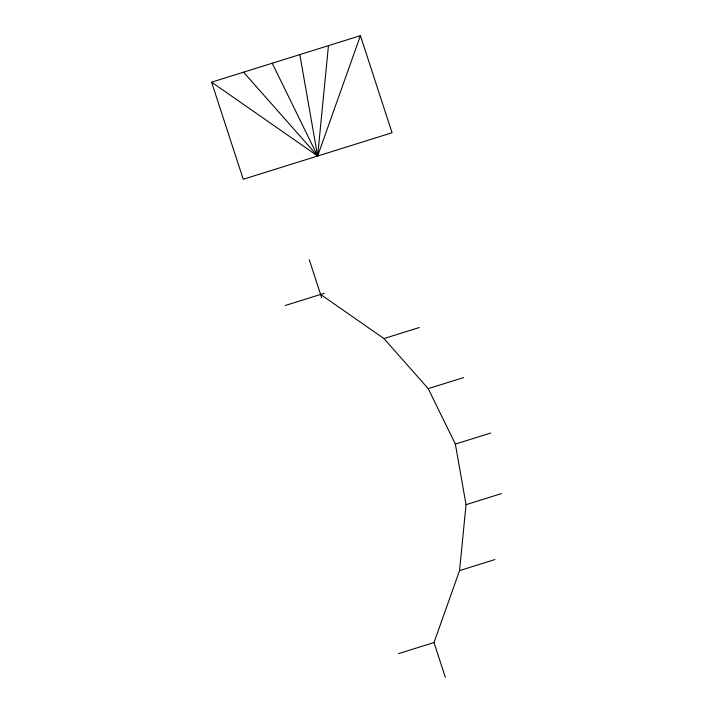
<?xml version="1.0" encoding="UTF-8"?>
<svg xmlns="http://www.w3.org/2000/svg" width="713" height="713" viewBox="0 0 713 713"><rect width="100%" height="100%" fill="white"/><g stroke="black" fill="none" stroke-linecap="round" stroke-linejoin="round"><path stroke-width="1.07" d="M328.461 45.641L317.641 156.013L211.601 82.173L360.421 35.65L392.052 132.752L243.231 179.275L211.601 82.173M445.34 677.35L434.003 642.538L459.555 570.623L466.026 504.679L455.366 444.092L428.228 388.647L383.959 338.568L320.6 294.442M360.421 35.65L317.641 156.013L243.552 72.182M285.218 305.503L324.139 293.337M383.959 338.568L419.333 327.508M428.228 388.647L463.602 377.587M455.366 444.092L490.749 433.032M466.026 504.679L501.399 493.619M459.555 570.623L494.938 559.571M398.62 653.598L434.003 642.538M272.214 63.225L317.641 156.013L299.808 54.598M309.255 259.639L321.732 297.927"/></g></svg>
